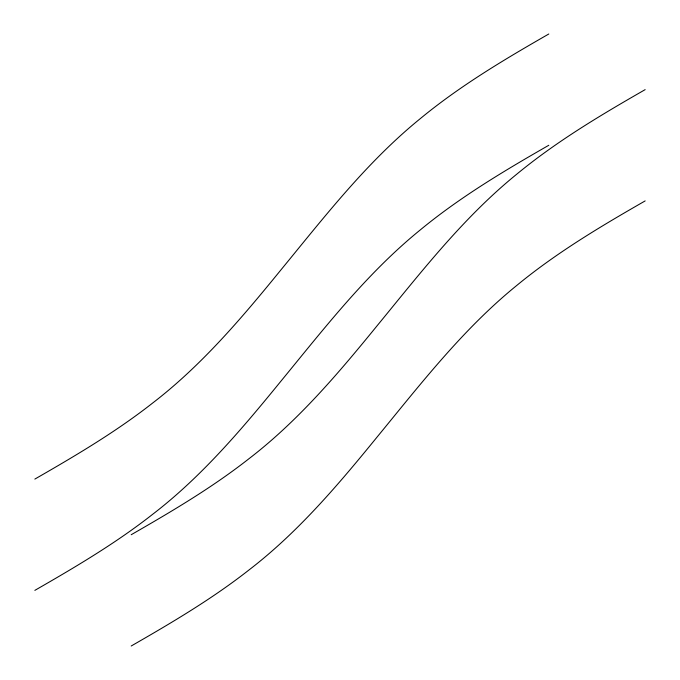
<?xml version="1.0" encoding="UTF-8"?>
<svg xmlns="http://www.w3.org/2000/svg" width="680" height="680" viewBox="0 0 680 680"><rect width="100%" height="100%" fill="white"/><g stroke="black" fill="none" stroke-linecap="round" stroke-linejoin="round"><path stroke-width="1.02" d="M548.794 34C504.288 59.517 459.969 85.876 420.308 118.618C366.86 161.984 324.53 216.775 281.112 269.671C242.123 317.569 201.85 365.245 152.626 403.053C115.787 431.962 75.37 455.812 34.842 479.094M548.794 145.273C504.288 170.791 459.969 197.149 420.308 229.891C366.86 273.258 324.53 328.049 281.112 380.945C242.123 428.842 201.85 476.519 152.626 514.327C115.787 543.235 75.37 567.086 34.842 590.367M645.159 89.632C600.652 115.149 556.333 141.517 516.673 174.25C463.225 217.625 420.894 272.408 377.476 325.303C338.487 373.209 298.214 420.886 248.99 458.694C212.151 487.602 171.734 511.445 131.206 534.726M645.159 200.906C600.652 226.423 556.333 252.79 516.673 285.524C463.225 328.899 420.894 383.681 377.476 436.577C338.487 484.483 298.214 532.159 248.99 569.967C212.151 598.876 171.734 622.718 131.206 646"/></g></svg>
